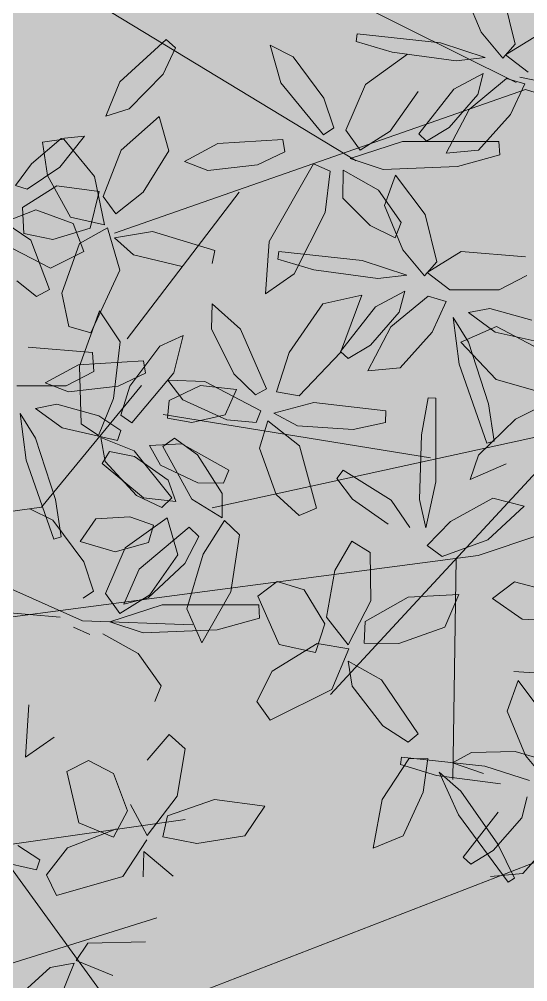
# Model space of a CAD drawing. Header units: inches. Extents: x 218980 to 233865, y 587194 to 599270.
# Drawn here: x 219155.72 to 219158.69, y 587363.61 to 587369.23 of the extents above; entities that cross this region are included whole.
import ezdxf

# ---------------------------------------------------------------- set-up
doc = ezdxf.new("R2010")
doc.units = ezdxf.units.IN
doc.header["$MEASUREMENT"] = 0
doc.linetypes.add('01', pattern=[0])
doc.layers.get('0').update_dxf_attribs({"lineweight": 0})
doc.layers.add('Minor Contour', color=250, linetype='Continuous', lineweight=0)
doc.layers.add('Proposed Urban Design', color=250, linetype='Continuous', lineweight=0)
doc.layers.add('Open Space Within Settlement Passive', color=7, linetype='01', lineweight=0, true_color=0xcbe279)

# ---------------------------------------------------------------- blocks, each defined once
blk = doc.blocks.new('tree2')
at = {"color": 62}
for p, q in [((325201.1868, 3048395.8855), (325201.3311, 3048396.067)), ((325201.3311, 3048396.067), (325201.1936, 3048396.054)), ((325201.1936, 3048396.054), (325201.0207, 3048395.9059)), ((325201.0207, 3048395.9059), (325200.9276, 3048395.7793)), ((325200.9966, 3048395.7577), (325201.1868, 3048395.8855)), ((325200.9276, 3048395.7793), (325200.9966, 3048395.7577)), ((325200.9692, 3048395.6498), (325201.1684, 3048395.7771)), ((325201.1684, 3048395.7771), (325201.4167, 3048395.7433)), ((325201.4167, 3048395.7433), (325201.3641, 3048395.5291)), ((325200.9753, 3048395.4989), (325200.9692, 3048395.6498)), ((325200.86, 3048395.5673), (325201.0162, 3048395.46)), ((325201.1464, 3048395.4626), (325200.9753, 3048395.4989)), ((325201.3641, 3048395.5291), (325201.1464, 3048395.4626)), ((325201.0162, 3048395.46), (325201.1258, 3048395.1714)), ((325201.0509, 3048395.1304), (325200.9349, 3048395.2227)), ((325201.1258, 3048395.1714), (325201.0509, 3048395.1304)), ((325201.3023, 3048394.724), (325201.4178, 3048395.0463)), ((325201.4178, 3048395.0463), (325201.5384, 3048394.866)), ((325201.771, 3048394.8411), (325201.9064, 3048394.9026)), ((325201.9064, 3048394.9026), (325201.8522, 3048394.6858)), ((325201.0023, 3048394.834), (325201.3779, 3048394.8031)), ((325201.5384, 3048394.866), (325201.5002, 3048394.5348)), ((325201.5958, 3048394.6068), (325201.771, 3048394.8411)), ((325201.3779, 3048394.8031), (325201.3848, 3048394.6934)), ((325201.3848, 3048394.6934), (325201.2231, 3048394.6093)), ((325201.8522, 3048394.6858), (325201.6071, 3048394.394)), ((325201.5433, 3048394.4375), (325201.5958, 3048394.6068)), ((325201.825, 3048394.5236), (325202.009, 3048394.6113)), ((325202.009, 3048394.6113), (325202.2192, 3048394.5877)), ((325202.2192, 3048394.5877), (325202.1525, 3048394.44)), ((325201.8152, 3048394.4195), (325201.825, 3048394.5236)), ((325201.6071, 3048394.394), (325201.5433, 3048394.4375)), ((325202.1525, 3048394.44), (325201.9587, 3048394.3943)), ((325201.9587, 3048394.3943), (325201.8152, 3048394.4195)), ((325201.7096, 3048394.2606), (325201.8999, 3048394.2709)), ((325201.8999, 3048394.2709), (325202.1733, 3048394.116)), ((325202.1733, 3048394.116), (325202.1427, 3048394.0407)), ((325202.1427, 3048394.0407), (325201.993, 3048394.0426)), ((325193.146, 3048393.0857), (325193.2272, 3048393.2855)), ((325193.2826, 3048393.1282), (325193.146, 3048393.0857)), ((325193.2359, 3048392.8867), (325193.4579, 3048393.084)), ((325193.4579, 3048393.084), (325193.5134, 3048392.8835)), ((325192.7757, 3048392.9347), (325192.9013, 3048392.9509)), ((325192.8054, 3048392.739), (325192.7757, 3048392.9347)), ((325192.9013, 3048392.9509), (325193.0795, 3048392.7334)), ((325193.1294, 3048392.6178), (325193.2359, 3048392.8867)), ((325193.5134, 3048392.8835), (325193.3633, 3048392.6416)), ((325193.742, 3048392.7692), (325193.6051, 3048392.8218)), ((325192.9387, 3048392.4968), (325192.8054, 3048392.739)), ((325193.0795, 3048392.7334), (325193.1388, 3048392.4505)), ((325193.3633, 3048392.6416), (325193.2044, 3048392.515)), ((325193.2044, 3048392.515), (325193.1294, 3048392.6178)), ((325192.5834, 3048392.4783), (325192.7366, 3048392.5385)), ((325192.7366, 3048392.5385), (325192.9547, 3048392.459)), ((325193.1388, 3048392.4505), (325192.9387, 3048392.4968)), ((325195.0806, 3048392.2353), (325195.0123, 3048392.5108)), ((325192.9547, 3048392.459), (325193.0174, 3048392.2964)), ((325192.9917, 3048392.3415), (325193.1563, 3048392.4344)), ((325193.1563, 3048392.4344), (325193.2276, 3048392.187)), ((325193.1972, 3048392.3761), (325193.4177, 3048392.412)), ((325193.4177, 3048392.412), (325193.7826, 3048392.3021)), ((325193.3072, 3048392.276), (325193.1972, 3048392.3761)), ((325194.0797, 3048392.0491), (325194.1004, 3048392.3547)), ((325192.822, 3048392.1987), (325192.5486, 3048392.3402)), ((325193.0174, 3048392.2964), (325192.822, 3048392.1987)), ((325192.8889, 3048392.052), (325192.9917, 3048392.3415)), ((325193.7826, 3048392.3021), (325193.7679, 3048392.2263)), ((325194.157, 3048392.2958), (325194.1502, 3048392.2517)), ((325194.8817, 3048392.3055), (325195.0074, 3048392.1536)), ((325195.0242, 3048392.1732), (325195.2232, 3048392.2957)), ((325195.2232, 3048392.2957), (325195.5988, 3048392.2648)), ((325193.5917, 3048392.2076), (325193.3072, 3048392.276)), ((325194.1502, 3048392.2517), (325194.3617, 3048392.1888)), ((325193.2276, 3048392.187), (325193.0584, 3048391.8214)), ((325194.3617, 3048392.1888), (325194.7356, 3048392.139)), ((325195.0074, 3048392.1536), (325195.0806, 3048392.2353)), ((325194.2473, 3048392.165), (325194.0797, 3048392.0491)), ((325195.1559, 3048392.0714), (325195.0242, 3048392.1732)), ((325195.6057, 3048392.1551), (325195.444, 3048392.071)), ((325195.444, 3048392.071), (325195.1559, 3048392.0714)), ((325192.9289, 3048391.8569), (325192.8889, 3048392.052)), ((325194.6428, 3048392.0403), (325194.4143, 3048391.9905)), ((325194.5175, 3048391.7063), (325194.6428, 3048392.0403)), ((325195.03, 3048392.0354), (325194.8108, 3048391.8551)), ((325194.8605, 3048391.9415), (325194.8922, 3048392.064)), ((325195.1353, 3048392.0044), (325195.03, 3048392.0354)), ((325193.764, 3048391.8441), (325193.7665, 3048391.9907)), ((325193.7665, 3048391.9907), (325193.932, 3048391.8426)), ((325194.4143, 3048391.9905), (325194.2168, 3048391.7068)), ((325194.7223, 3048391.973), (325194.5175, 3048391.7119)), ((325195.0523, 3048391.8256), (325195.1353, 3048392.0044)), ((325195.3899, 3048391.9631), (325195.2658, 3048391.939)), ((325195.6355, 3048391.8947), (325195.3899, 3048391.9631)), ((325194.6931, 3048391.7492), (325194.8605, 3048391.9415)), ((325195.1754, 3048391.9095), (325195.2106, 3048391.6376)), ((325195.2654, 3048391.7654), (325195.1754, 3048391.9095)), ((325195.2658, 3048391.939), (325195.421, 3048391.8248)), ((325193.0584, 3048391.8214), (325192.9289, 3048391.8569)), ((325193.8947, 3048391.5823), (325193.764, 3048391.8441)), ((325194.8108, 3048391.8551), (325194.6766, 3048391.5987)), ((325195.221, 3048391.7663), (325195.4283, 3048391.8578)), ((325195.4283, 3048391.8578), (325195.6804, 3048391.7257)), ((325193.932, 3048391.8426), (325194.0838, 3048391.4933)), ((325194.8651, 3048391.6166), (325195.0523, 3048391.8256)), ((325195.421, 3048391.8248), (325195.7448, 3048391.7522)), ((325194.5619, 3048391.67), (325194.6931, 3048391.7492)), ((325195.4277, 3048391.5474), (325195.221, 3048391.7663)), ((325195.3813, 3048391.4064), (325195.2654, 3048391.7654)), ((325194.2168, 3048391.7068), (325194.1424, 3048391.4754)), ((325194.2762, 3048391.453), (325194.5175, 3048391.7063)), ((325194.5175, 3048391.7119), (325194.5619, 3048391.67)), ((325192.7906, 3048391.5297), (325192.9864, 3048391.6344)), ((325192.9864, 3048391.6344), (325193.3666, 3048391.6574)), ((325193.3666, 3048391.6574), (325193.3779, 3048391.5851)), ((325195.2106, 3048391.6376), (325195.3728, 3048391.1756)), ((325193.3779, 3048391.5851), (325193.2182, 3048391.5103)), ((325194.0198, 3048391.4579), (325193.8947, 3048391.5823)), ((325194.6766, 3048391.5987), (325194.8651, 3048391.6166)), ((325192.9275, 3048391.4771), (325192.7906, 3048391.5297)), ((325193.2182, 3048391.5103), (325192.9275, 3048391.4771)), ((325193.5089, 3048391.5436), (325193.7244, 3048391.5357)), ((325193.5957, 3048391.4298), (325193.5089, 3048391.5436)), ((325195.7074, 3048391.4679), (325195.4277, 3048391.5474)), ((325194.0838, 3048391.4933), (325194.0198, 3048391.4579)), ((325194.1424, 3048391.4754), (325194.2762, 3048391.453)), ((325194.1268, 3048391.3518), (325194.3621, 3048391.4133)), ((325194.3621, 3048391.4133), (325194.7824, 3048391.3655)), ((325195.03, 3048391.4418), (325194.9897, 3048391.2248)), ((325195.0746, 3048391.4397), (325195.03, 3048391.4418)), ((325195.0738, 3048390.9501), (325195.0746, 3048391.4397)), ((325195.4156, 3048391.1884), (325195.3813, 3048391.4064)), ((325194.2658, 3048391.2783), (325194.1268, 3048391.3518)), ((325194.7824, 3048391.3655), (325194.7802, 3048391.2965)), ((325194.7802, 3048391.2965), (325194.5903, 3048391.2562)), ((325195.5406, 3048391.3175), (325195.3243, 3048391.107)), ((325194.5903, 3048391.2562), (325194.2658, 3048391.2783)), ((325194.9897, 3048391.2248), (325194.9796, 3048390.8478)), ((325195.3728, 3048391.1756), (325195.4156, 3048391.1884)), ((325193.1239, 3048391.0582), (325193.1672, 3048391.1271)), ((325193.1672, 3048391.1271), (325193.3143, 3048391.0993)), ((325195.3243, 3048391.107), (325195.2756, 3048390.965)), ((325194.8131, 3048390.8435), (325194.5319, 3048391.0197)), ((325195.0165, 3048390.6819), (325195.0738, 3048390.9501)), ((325194.9796, 3048390.8478), (325195.0165, 3048390.6819)), ((325192.9969, 3048390.6016), (325193.0882, 3048390.7356))]:
    blk.add_line(p, q, dxfattribs=at)
at = {"color": 64}
for p, q in [((325201.3108, 3048394.3874), (325201.3023, 3048394.724)), ((325201.2231, 3048394.6093), (325200.935, 3048394.6097)), ((325201.169, 3048394.5014), (325201.0449, 3048394.4773)), ((325201.4146, 3048394.433), (325201.169, 3048394.5014)), ((325201.5002, 3048394.5348), (325201.412, 3048394.3193)), ((325200.9545, 3048394.4478), (325200.9897, 3048394.1759)), ((325201.0445, 3048394.3037), (325200.9545, 3048394.4478)), ((325201.0449, 3048394.4773), (325201.2001, 3048394.3631)), ((325201.5426, 3048394.3486), (325201.4146, 3048394.433)), ((325201.412, 3048394.3193), (325201.3108, 3048394.3874)), ((325201.2001, 3048394.3631), (325201.5239, 3048394.2905)), ((325201.5239, 3048394.2905), (325201.5426, 3048394.3486)), ((325201.1604, 3048393.9447), (325201.0445, 3048394.3037)), ((325201.4267, 3048394.308), (325201.6209, 3048394.23)), ((325201.4524, 3048394.1679), (325201.4267, 3048394.308)), ((325201.7757, 3048394.1458), (325201.7096, 3048394.2606)), ((325201.6209, 3048394.23), (325201.8401, 3048393.9559)), ((325200.9897, 3048394.1759), (325201.1519, 3048393.7139)), ((325201.6337, 3048393.969), (325201.4524, 3048394.1679)), ((325201.993, 3048394.0426), (325201.7757, 3048394.1458)), ((325201.1947, 3048393.7267), (325201.1604, 3048393.9447)), ((325201.7828, 3048393.8982), (325201.6337, 3048393.969)), ((325201.8401, 3048393.9559), (325201.7828, 3048393.8982)), ((325201.1462, 3048393.8243), (325201.012, 3048393.8915)), ((325201.3262, 3048393.582), (325201.1462, 3048393.8243)), ((325201.569, 3048393.6634), (325201.8134, 3048393.8392)), ((325201.8134, 3048393.8392), (325201.8766, 3048393.6217)), ((325201.1519, 3048393.7139), (325201.1947, 3048393.7267)), ((325201.4531, 3048393.3967), (325201.569, 3048393.6634)), ((325201.8766, 3048393.6217), (325201.7122, 3048393.3893)), ((325201.384, 3048393.4099), (325201.3262, 3048393.582)), ((325201.3235, 3048393.3687), (325201.384, 3048393.4099)), ((325201.5371, 3048393.2788), (325201.4531, 3048393.3967)), ((325201.7122, 3048393.3893), (325201.5371, 3048393.2788)), ((325201.4795, 3048393.2314), (325201.7847, 3048393.3297)), ((325201.7847, 3048393.3297), (325202.3489, 3048393.3298)), ((325202.3489, 3048393.3298), (325202.3541, 3048393.2527)), ((325200.8124, 3048393.2897), (325201.188, 3048393.2588)), ((325202.3541, 3048393.2527), (325202.1067, 3048393.1838)), ((325201.2658, 3048393.1995), (325201.3623, 3048393.1564)), ((325201.3189, 3048393.2363), (325201.9641, 3048393.2128)), ((325201.6729, 3048393.1672), (325201.4795, 3048393.2314)), ((325201.6447, 3048393.0459), (325201.4384, 3048393.1617)), ((325202.1067, 3048393.1838), (325201.6729, 3048393.1672)), ((325201.7778, 3048392.8571), (325201.6447, 3048393.0459)), ((325201.7414, 3048392.7668), (325201.7778, 3048392.8571)), ((325201.6967, 3048392.4235), (325201.8255, 3048392.5739)), ((325201.8255, 3048392.5739), (325201.9198, 3048392.4893)), ((325201.9198, 3048392.4893), (325201.8715, 3048392.2123)), ((325201.3543, 3048392.4214), (325201.4999, 3048392.3447)), ((325201.8166, 3048392.0991), (325202.0897, 3048392.194)), ((325202.0897, 3048392.194), (325202.3841, 3048392.1549)), ((325202.3841, 3048392.1549), (325202.2685, 3048391.9819)), ((325202.2685, 3048391.9819), (325201.9874, 3048391.9375)), ((325193.7244, 3048391.5357), (325194.0512, 3048391.3651)), ((325193.8534, 3048391.3128), (325193.5957, 3048391.4298)), ((325195.7035, 3048391.3977), (325195.5406, 3048391.3175)), ((325194.0512, 3048391.3651), (325194.0238, 3048391.2972)), ((325194.0238, 3048391.2972), (325193.8534, 3048391.3128)), ((325194.043, 3048391.1478), (325194.0935, 3048391.3064)), ((325194.0935, 3048391.3064), (325194.2768, 3048391.1614)), ((325193.4799, 3048391.158), (325193.5464, 3048391.205)), ((325193.5464, 3048391.205), (325193.6809, 3048391.1093)), ((325193.6482, 3048390.8501), (325193.4799, 3048391.158)), ((325194.1413, 3048390.877), (325194.043, 3048391.1478)), ((325194.2768, 3048391.1614), (325194.3764, 3048390.7979)), ((325193.3663, 3048390.8582), (325193.1239, 3048391.0582)), ((325193.3143, 3048391.0993), (325193.5104, 3048390.9598)), ((325193.6809, 3048391.1093), (325193.8249, 3048390.8819)), ((325194.5319, 3048391.0197), (325194.4949, 3048390.9711)), ((325195.2756, 3048390.965), (325195.4855, 3048391.055)), ((325193.5104, 3048390.9598), (325193.5555, 3048390.8354)), ((325194.4949, 3048390.9711), (325194.5875, 3048390.849)), ((325193.5555, 3048390.8354), (325193.3663, 3048390.8582)), ((325193.8259, 3048390.7396), (325193.6482, 3048390.8501)), ((325193.8249, 3048390.8819), (325193.8259, 3048390.7396)), ((325194.2758, 3048390.7539), (325194.1413, 3048390.877)), ((325194.5875, 3048390.849), (325194.7964, 3048390.7028)), ((325194.9215, 3048390.6842), (325194.8131, 3048390.8435)), ((325195.4066, 3048390.8549), (325195.1606, 3048390.7201)), ((325195.5904, 3048390.809), (325195.4066, 3048390.8549)), ((325194.3764, 3048390.7979), (325194.2758, 3048390.7539)), ((325195.3785, 3048390.6119), (325195.5904, 3048390.809)), ((325193.0882, 3048390.7356), (325193.287, 3048390.7469)), ((325193.287, 3048390.7469), (325193.424, 3048390.6971)), ((325193.7142, 3048390.5289), (325193.8384, 3048390.7258)), ((325193.8384, 3048390.7258), (325193.9262, 3048390.6412)), ((325195.1606, 3048390.7201), (325195.0228, 3048390.5791)), ((325193.3412, 3048390.4413), (325193.6333, 3048390.6861)), ((325193.424, 3048390.6971), (325193.3962, 3048390.5963)), ((325193.6333, 3048390.6861), (325193.6886, 3048390.6322)), ((325193.6886, 3048390.6322), (325193.6075, 3048390.4746)), ((325193.9262, 3048390.6412), (325193.8762, 3048390.3082)), ((325195.1118, 3048390.5149), (325195.3785, 3048390.6119)), ((325193.1998, 3048390.542), (325192.9969, 3048390.6016)), ((325193.3962, 3048390.5963), (325193.1998, 3048390.542)), ((325194.4839, 3048390.4327), (325194.5834, 3048390.6039)), ((325194.5834, 3048390.6039), (325194.6915, 3048390.5377)), ((325195.0228, 3048390.5791), (325195.1118, 3048390.5149)), ((325193.619, 3048390.2094), (325193.7142, 3048390.5289)), ((325194.6915, 3048390.5377), (325194.6941, 3048390.2566)), ((325193.2502, 3048390.2373), (325193.3412, 3048390.4413)), ((325193.6075, 3048390.4746), (325193.3942, 3048390.2744)), ((325194.4361, 3048390.1604), (325194.4839, 3048390.4327)), ((325194.034, 3048390.2828), (325194.1476, 3048390.3687)), ((325194.1476, 3048390.3687), (325194.3047, 3048390.3196)), ((325195.4048, 3048390.2697), (325195.5339, 3048390.3677)), ((325195.5339, 3048390.3677), (325195.726, 3048390.3153)), ((325193.3942, 3048390.2744), (325193.2502, 3048390.2373)), ((325193.8762, 3048390.3082), (325193.7065, 3048390.0109)), ((325194.1583, 3048390.0012), (325194.034, 3048390.2828)), ((325194.3047, 3048390.3196), (325194.4249, 3048390.1209)), ((325194.6605, 3048390.1353), (325194.912, 3048390.2781)), ((325194.912, 3048390.2781), (325195.2086, 3048390.2928)), ((325195.2086, 3048390.2928), (325195.1262, 3048390.1017)), ((325195.5782, 3048390.1487), (325195.4048, 3048390.2697)), ((325194.6941, 3048390.2566), (325194.5629, 3048389.999)), ((325193.7065, 3048390.0109), (325193.619, 3048390.2094)), ((325194.5629, 3048389.999), (325194.4361, 3048390.1604)), ((325194.4249, 3048390.1209), (325194.3718, 3048389.9549)), ((325194.6545, 3048390.0082), (325194.6605, 3048390.1353)), ((325195.1262, 3048390.1017), (325194.8577, 3048390.0073)), ((325195.7817, 3048390.1379), (325195.5782, 3048390.1487)), ((325194.1186, 3048389.845), (325194.38, 3048390.0062)), ((325194.3718, 3048389.9549), (325194.1583, 3048390.0012)), ((325194.38, 3048390.0062), (325194.5666, 3048389.9755)), ((325194.8577, 3048390.0073), (325194.6545, 3048390.0082)), ((325194.5666, 3048389.9755), (325194.4671, 3048389.7379)), ((325194.5619, 3048389.9044), (325194.7562, 3048389.7942)), ((325194.5849, 3048389.7575), (325194.5619, 3048389.9044)), ((325194.0275, 3048389.6679), (325194.1186, 3048389.845)), ((325195.6777, 3048389.8332), (325195.5293, 3048389.8437)), ((325195.5552, 3048389.7903), (325195.4902, 3048389.6124)), ((325195.7289, 3048389.5589), (325195.5552, 3048389.7903)), ((325194.4671, 3048389.7379), (325194.1061, 3048389.5591)), ((325194.1061, 3048389.5591), (325194.0275, 3048389.6679))]:
    blk.add_line(p, q, dxfattribs=at)
at = {"color": 44}
for p, q in [((325201.0785, 3048393.8998), (325201.6643, 3048394.6112)), ((325195.5435, 3048393.2831), (325193.4217, 3048394.3377)), ((325200.044, 3048393.7599), (325201.0785, 3048393.8998)), ((325194.6093, 3048392.8247), (325193.1144, 3048393.7294)), ((325200.2725, 3048393.7058), (325201.3189, 3048393.2363)), ((325195.566, 3048393.3127), (325196.3806, 3048393.1483)), ((325195.5982, 3048393.241), (325193.1963, 3048392.4034)), ((325197.4447, 3048392.6847), (325195.5982, 3048393.241)), ((325193.9249, 3048392.643), (325193.2711, 3048391.7848)), ((325200.7804, 3048391.9149), (325201.9184, 3048392.0776)), ((325200.7782, 3048391.9633), (325201.5399, 3048390.9151)), ((325197.3163, 3048391.5736), (325193.7676, 3048390.7982)), ((325199.7052, 3048390.8618), (325201.7527, 3048391.5018)), ((325195.0431, 3048391.0902), (325193.4813, 3048391.3439)), ((325195.9072, 3048391.2736), (325194.4594, 3048389.7096)), ((325195.1933, 3048390.5024), (325195.173, 3048389.2128))]:
    blk.add_line(p, q, dxfattribs=at)
at = {"color": 60}
for p, q in [((325195.2317, 3048393.8348), (325195.3398, 3048393.576)), ((325195.5387, 3048393.5058), (325195.4704, 3048393.7813)), ((325193.2272, 3048393.2855), (325193.4994, 3048393.534)), ((325193.4994, 3048393.534), (325193.5538, 3048393.4851)), ((325194.6151, 3048393.5663), (325194.6083, 3048393.5221)), ((325195.102, 3048393.5139), (325194.6151, 3048393.5663)), ((325195.3398, 3048393.576), (325195.4655, 3048393.4241)), ((325195.4823, 3048393.4436), (325195.6813, 3048393.5662)), ((325193.5538, 3048393.4851), (325193.4808, 3048393.3303)), ((325194.1064, 3048393.4997), (325194.1678, 3048393.2798)), ((325194.2407, 3048393.4326), (325194.1064, 3048393.4997)), ((325194.6083, 3048393.5221), (325194.8199, 3048393.4593)), ((325195.3626, 3048393.4287), (325195.102, 3048393.5139)), ((325195.4655, 3048393.4241), (325195.5387, 3048393.5058)), ((325194.4206, 3048393.1903), (325194.2407, 3048393.4326)), ((325194.6634, 3048393.2717), (325194.9078, 3048393.4475)), ((325194.8199, 3048393.4593), (325195.1937, 3048393.4094)), ((325195.1937, 3048393.4094), (325195.3626, 3048393.4287)), ((325195.614, 3048393.3419), (325195.4823, 3048393.4436)), ((325193.4808, 3048393.3303), (325193.2826, 3048393.1282)), ((325195.3503, 3048393.3344), (325195.1804, 3048393.2435)), ((325195.4881, 3048393.3058), (325195.2689, 3048393.1256)), ((325195.3187, 3048393.212), (325195.3503, 3048393.3344)), ((325195.5934, 3048393.2748), (325195.4881, 3048393.3058)), ((325194.1678, 3048393.2798), (325194.418, 3048392.9769)), ((325194.5476, 3048393.005), (325194.6634, 3048393.2717)), ((325195.5104, 3048393.096), (325195.5934, 3048393.2748)), ((325194.971, 3048393.2299), (325194.8067, 3048392.9975)), ((325195.1804, 3048393.2435), (325194.9756, 3048392.9824)), ((325195.1513, 3048393.0197), (325195.3187, 3048393.212)), ((325194.4784, 3048393.0181), (325194.4206, 3048393.1903)), ((325195.2689, 3048393.1256), (325195.1347, 3048392.8692)), ((325195.3232, 3048392.8871), (325195.5104, 3048393.096)), ((325194.418, 3048392.9769), (325194.4784, 3048393.0181)), ((325194.6315, 3048392.887), (325194.5476, 3048393.005)), ((325194.8067, 3048392.9975), (325194.6315, 3048392.887)), ((325194.9756, 3048392.9824), (325195.02, 3048392.9405)), ((325195.02, 3048392.9405), (325195.1513, 3048393.0197)), ((325193.6051, 3048392.8218), (325193.8009, 3048392.9265)), ((325193.8009, 3048392.9265), (325194.1811, 3048392.9495)), ((325194.1811, 3048392.9495), (325194.1924, 3048392.8772)), ((325194.5739, 3048392.8396), (325194.8792, 3048392.9379)), ((325194.8792, 3048392.9379), (325195.4433, 3048392.9381)), ((325195.4433, 3048392.9381), (325195.4486, 3048392.861)), ((325194.1924, 3048392.8772), (325194.0327, 3048392.8024)), ((325195.1347, 3048392.8692), (325195.3232, 3048392.8871)), ((325195.4486, 3048392.861), (325195.2012, 3048392.792)), ((325194.0327, 3048392.8024), (325193.742, 3048392.7692)), ((325194.1004, 3048392.3547), (325194.3603, 3048392.8078)), ((325194.3603, 3048392.8078), (325194.4568, 3048392.7646)), ((325194.7674, 3048392.7754), (325194.5739, 3048392.8396)), ((325194.4568, 3048392.7646), (325194.427, 3048392.5236)), ((325194.5329, 3048392.77), (325194.5303, 3048392.608)), ((325194.7391, 3048392.6541), (325194.5329, 3048392.77)), ((325195.2012, 3048392.792), (325194.7674, 3048392.7754)), ((325194.8385, 3048392.7422), (325194.7735, 3048392.5644)), ((325195.0123, 3048392.5108), (325194.8385, 3048392.7422)), ((325194.8723, 3048392.4654), (325194.7391, 3048392.6541)), ((325194.5303, 3048392.608), (325194.691, 3048392.4468)), ((325194.427, 3048392.5236), (325194.2473, 3048392.165)), ((325194.7735, 3048392.5644), (325194.8817, 3048392.3055)), ((325194.8358, 3048392.3751), (325194.8723, 3048392.4654)), ((325194.691, 3048392.4468), (325194.8358, 3048392.3751)), ((325194.6439, 3048392.2434), (325194.157, 3048392.2958)), ((325194.9045, 3048392.1582), (325194.6439, 3048392.2434)), ((325194.7356, 3048392.139), (325194.9045, 3048392.1582)), ((325194.8922, 3048392.064), (325194.7223, 3048391.973))]:
    blk.add_line(p, q, dxfattribs=at)
at = {"color": 66}
for p, q in [((325200.9852, 3048392.4409), (325201.006, 3048392.7464)), ((325201.1528, 3048392.5568), (325200.9852, 3048392.4409)), ((325201.227, 3048392.3575), (325201.3543, 3048392.4214)), ((325201.2984, 3048392.0581), (325201.227, 3048392.3575)), ((325201.4999, 3048392.3447), (325201.5822, 3048392.1276)), ((325201.8715, 3048392.2123), (325201.6959, 3048391.9827)), ((325201.5822, 3048392.1276), (325201.5, 3048391.9739)), ((325201.6959, 3048391.9827), (325201.6004, 3048392.1644)), ((325201.7877, 3048391.9752), (325201.8166, 3048392.0991)), ((325201.231, 3048391.9116), (325201.5173, 3048392.0229)), ((325201.5, 3048391.9739), (325201.2984, 3048392.0581)), ((325201.6953, 3048391.9589), (325201.5545, 3048391.7433)), ((325201.9874, 3048391.9375), (325201.7877, 3048391.9752)), ((325201.0687, 3048391.8409), (325200.9407, 3048391.9253)), ((325201.1095, 3048391.7539), (325201.231, 3048391.9116)), ((325200.7262, 3048391.8554), (325201.0499, 3048391.7828)), ((325201.6739, 3048391.7412), (325201.6778, 3048391.8899)), ((325201.6778, 3048391.8899), (325201.849, 3048391.7463)), ((325201.0499, 3048391.7828), (325201.0687, 3048391.8409)), ((325201.1671, 3048391.6327), (325201.1095, 3048391.7539)), ((325201.5545, 3048391.7433), (325201.1671, 3048391.6327)), ((325201.2817, 3048391.2533), (325201.3498, 3048391.3545)), ((325201.3498, 3048391.3545), (325201.6864, 3048391.363)), ((325201.1303, 3048391.2129), (325201.2703, 3048391.2386)), ((325201.2703, 3048391.2386), (325201.1923, 3048391.0444)), ((325201.4971, 3048391.1652), (325201.2817, 3048391.2533)), ((325200.9313, 3048391.0317), (325201.1303, 3048391.2129)), ((325194.7562, 3048389.7942), (325194.9718, 3048389.48)), ((325194.7637, 3048389.5259), (325194.5849, 3048389.7575)), ((325195.4902, 3048389.6124), (325195.5983, 3048389.3536)), ((325194.9128, 3048389.4301), (325194.7637, 3048389.5259)), ((325194.9718, 3048389.48), (325194.9128, 3048389.4301)), ((325195.5371, 3048389.3769), (325195.2822, 3048389.3701)), ((325195.6842, 3048389.3338), (325195.5371, 3048389.3769)), ((325194.917, 3048389.3334), (325194.7603, 3048389.0967)), ((325194.8737, 3048389.3439), (325194.8669, 3048389.2997)), ((325195.3605, 3048389.2915), (325194.8737, 3048389.3439)), ((325195.0267, 3048389.3347), (325194.917, 3048389.3334)), ((325194.9999, 3048389.1394), (325195.0267, 3048389.3347)), ((325195.2822, 3048389.3701), (325195.1707, 3048389.3106)), ((325194.8669, 3048389.2997), (325195.0784, 3048389.2368)), ((325195.1707, 3048389.3106), (325195.3526, 3048389.247)), ((325195.0784, 3048389.2368), (325195.4523, 3048389.187)), ((325195.0929, 3048389.2559), (325195.2064, 3048389.0063)), ((325195.2213, 3048389.1445), (325195.0929, 3048389.2559)), ((325194.7603, 3048389.0967), (325194.7074, 3048388.8122)), ((325194.8824, 3048388.8847), (325194.9999, 3048389.1394)), ((325195.439, 3048389.021), (325195.2342, 3048388.76)), ((325194.7074, 3048388.8122), (325194.8824, 3048388.8847))]:
    blk.add_line(p, q, dxfattribs=at)
at = {"color": 68}
for p, q in [((325195.5983, 3048389.3536), (325195.724, 3048389.2017)), ((325195.6211, 3048389.2063), (325195.3605, 3048389.2915)), ((325195.4375, 3048388.8355), (325195.2213, 3048389.1445)), ((325195.5772, 3048388.9896), (325195.6088, 3048389.112)), ((325195.2064, 3048389.0063), (325195.4972, 3048388.6123)), ((325195.4098, 3048388.7973), (325195.5772, 3048388.9896)), ((325195.5818, 3048388.6646), (325195.7689, 3048388.8736)), ((325195.5343, 3048388.6372), (325195.4375, 3048388.8355)), ((325195.2342, 3048388.76), (325195.2786, 3048388.7181)), ((325195.2786, 3048388.7181), (325195.4098, 3048388.7973)), ((325195.3932, 3048388.6468), (325195.5818, 3048388.6646)), ((325195.4972, 3048388.6123), (325195.5343, 3048388.6372))]:
    blk.add_line(p, q, dxfattribs=at)

msp = doc.modelspace()

# ---------------------------------------------------------------- hatches: boundary and pattern name
at = {"layer": 'Open Space Within Settlement Passive'}
h = msp.add_hatch(color=256, dxfattribs=at)
h.dxf.hatch_style = 1
edge = h.paths.add_edge_path()
edge.add_line((219140.1813, 587431.4932), (219143.0784, 587435.3559))
edge.add_line((219143.0784, 587435.3559), (219151.218, 587438.253))
edge.add_line((219151.218, 587438.253), (219159.3576, 587437.5632))
edge.add_line((219159.3576, 587437.5632), (219166.2556, 587437.0114))
edge.add_line((219166.2556, 587437.0114), (219169.4286, 587436.1837))
edge.add_line((219169.4286, 587436.1837), (219170.8082, 587435.08))
edge.add_line((219170.8082, 587435.08), (219170.9462, 587433.5625))
edge.add_line((219170.9462, 587433.5625), (219170.1184, 587432.183))
edge.add_line((219170.1184, 587432.183), (219173.6324, 587427.9175))
edge.add_line((219173.6324, 587427.9175), (219176.1502, 587431.8983))
edge.add_line((219176.1502, 587431.8983), (219176.6111, 587433.0469))
edge.add_spline(control_points=[(219176.6111, 587433.0469), (219176.3613, 587433.1191), (219175.6676, 587433.3195), (219174.1382, 587433.4716), (219172.0815, 587434.0898), (219171.3911, 587437.305), (219165.4199, 587437.5801), (219159.6056, 587438.2803), (219153.4487, 587438.9147), (219148.6198, 587438.209), (219145.1139, 587436.5719), (219141.5704, 587435.7533), (219137.4173, 587435.9902), (219133.079, 587433.239), (219127.956, 587431.3273), (219123.2153, 587429.6453), (219119.0486, 587426.1485), (219118.4458, 587422.5345), (219118.2646, 587420.3876)], knot_values=[1.689723, 1.689723, 1.689723, 1.689723, 2.465795, 3.84489, 6.409217, 8.035211, 12.713169, 20.89333, 27.373534, 30.788262, 35.429791, 38.892399, 41.604678, 47.675557, 53.577853, 58.134193, 62.766609, 68.949421, 68.949421, 68.949421, 68.949421], degree=3, periodic=0)
edge.add_arc((219113.1803, 587420.797), 5.1008, 329.1527, 355.3962, ccw=False)
edge.add_spline(control_points=[(219117.5595, 587418.1816), (219117.311, 587417.9981), (219117.0592, 587417.8148), (219115.6155, 587416.7779), (219114.3612, 587415.9315), (219113.0734, 587415.1182)], knot_values=[62.991537, 62.991537, 62.991537, 62.991537, 63.687297, 63.687297, 66.933803, 66.933803, 66.933803, 66.933803], degree=3, periodic=0)
edge.add_line((219113.0734, 587415.1182), (219108.8316, 587410.2457))
edge.add_line((219108.8316, 587410.2457), (219121.3858, 587418.3851))
edge.add_line((219121.3858, 587418.3851), (219131.043, 587423.2135))
edge.add_line((219131.043, 587423.2135), (219134.492, 587425.6967))
edge.add_line((219134.492, 587425.6967), (219140.1813, 587431.4932))
h.paths.add_polyline_path([(219167.2951, 587417.8975), (219173.6324, 587427.9175), (219170.1184, 587432.183), (219163.4964, 587430.1136), (219154.9429, 587426.8027), (219154.529, 587426.8027), (219150.3903, 587423.0779), (219146.6654, 587418.9392), (219143.3543, 587412.5933), (219140.8711, 587407.7648), (219135.2147, 587395.7627), (219132.4555, 587386.1058), (219131.9037, 587381.6912), (219131.076, 587374.3796), (219131.076, 587366.6541), (219131.9848, 587356.7714), (219166.1553, 587359.2846), (219162.8952, 587373.5746), (219158.7677, 587371.9078, -0.088747), (219150.1499, 587370.0999), (219140.8439, 587369.823), (219139.516, 587379.6903), (219140.486, 587385.3884), (219147.8816, 587387.207), (219154.8229, 587390.2764), (219147.9853, 587398.8492), (219158.4472, 587408.2903)])

# ---------------------------------------------------------------- linework, layer by layer
at = {"layer": 'Minor Contour'}
for points in [[(219116.92, 587353.112), (219122.227, 587357.414), (219124.6693, 587360.741), (219127.2901, 587364.0132), (219129.659, 587367.1344), (219133.3887, 587369.6011), (219137.0651, 587370.5282), (219141.0024, 587369.8132), (219144.282, 587369.879), (219147.5526, 587369.8847), (219150.1298, 587368.9194), (219152.6353, 587366.1666), (219155.6778, 587365.7375), (219158.3981, 587366.0951), (219162.769, 587367.558), (219162.837, 587367.709), (219168.23, 587369.71), (219177.706, 587372.456), (219177.747, 587372.482), (219186.507, 587376.76), (219188.3434, 587378.5793), (219189.7704, 587380.9085)], [(219124.508, 587355.728), (219125.535, 587356.561), (219125.644, 587356.674), (219125.826, 587356.763), (219127.464, 587359.174), (219128.643, 587360.192), (219130.7366, 587360.6859), (219134.6553, 587359.6081), (219136.9967, 587359.6144), (219139.1424, 587360.0431), (219141.0151, 587360.7834), (219142.9267, 587361.3679), (219144.6823, 587361.7186), (219145.8917, 587361.8745), (219147.4133, 587362.5759), (219148.798, 587362.761), (219156.69, 587363.513), (219162.124, 587365.6168), (219164.736, 587366.993), (219169.597, 587368.796), (219178.138, 587371.271)]]:
    msp.add_lwpolyline(points, dxfattribs=at)

# ---------------------------------------------------------------- block references
at = {"layer": 'Proposed Urban Design'}
for p in [(-106036.9229, -2461024.4259), (-106045.2323, -2461027.5237)]:
    msp.add_blockref('tree2', p, dxfattribs=at)

doc.saveas('drawing.dxf')
